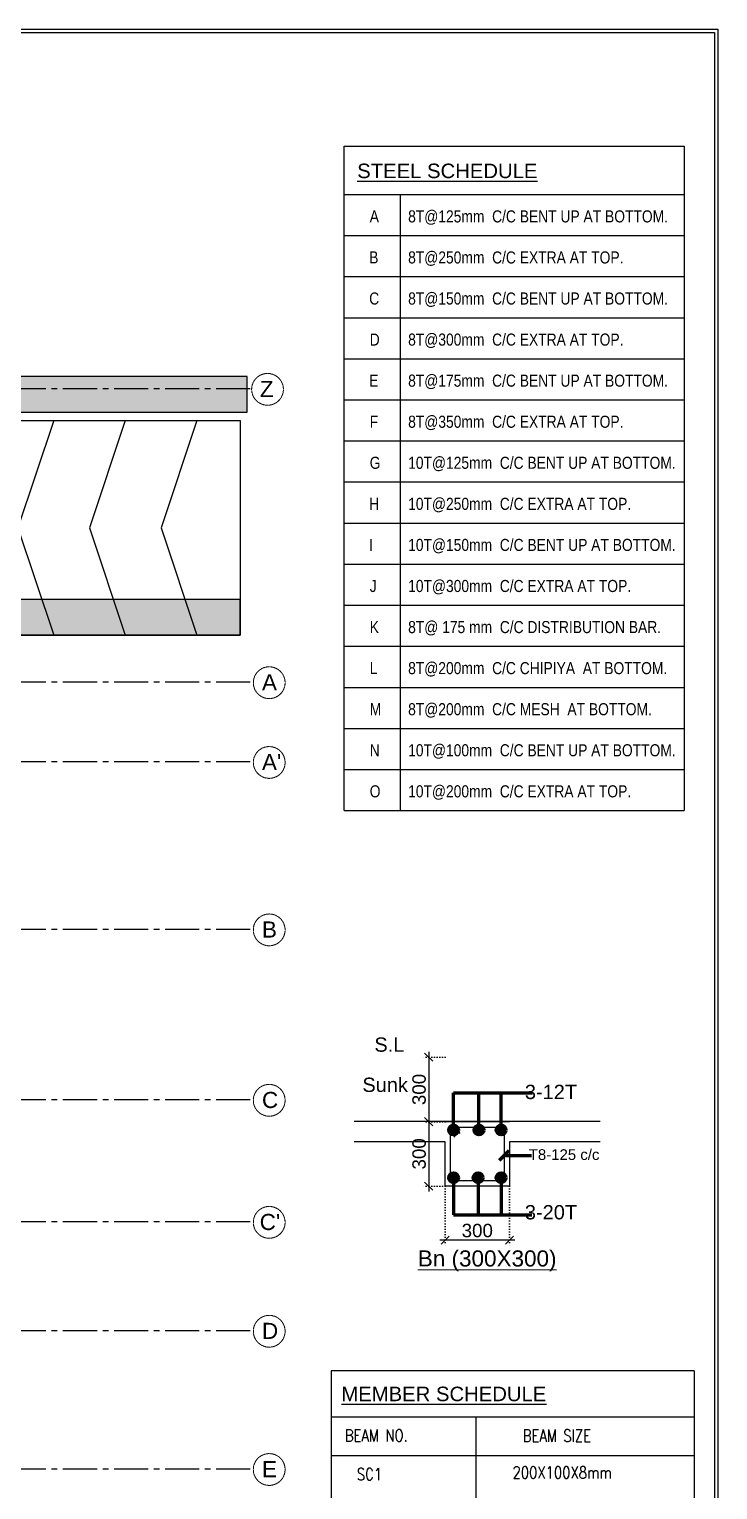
# Model space of a CAD drawing. Header units: millimetres. Extents: x 1921121 to 2008675, y -1544779 to -1482871.
# Drawn here: x 1989421 to 2008675, y -1523700 to -1482871 of the extents above; entities that cross this region are included whole.
import ezdxf
from ezdxf.enums import TextEntityAlignment as Align

# ---------------------------------------------------------------- set-up
doc = ezdxf.new("R2010")
doc.units = ezdxf.units.MM
doc.header["$MEASUREMENT"] = 0
doc.header["$PDMODE"] = 98
for name, pattern in [('ACAD_ISO02W100', [15, 12, -3]), ('CENTER2', [28.575, 19.05, -3.175, 3.175, -3.175]), ('CONTINOUS', [0]), ('DOT', [0.25, 0, -0.25]), ('HIDDEN', [0.375, 0.25, -0.125])]:
    doc.linetypes.add(name, pattern=pattern)
for name, color, linetype, lineweight in [('BRICK WALL_MOFA', 8, 'Continuous', 30), ('CENTER_LINE', 8, 'CENTER2', 25), ('DIMENSION_MOFA', 62, 'HIDDEN', 15), ('GRID', 252, 'ACAD_ISO02W100', 9), ('s beam steel text', 7, 'Continuous', 18), ('S-BEAM', 150, 'Continuous', 25), ('S-L.S. NO', 1, 'Continuous', 20)]:
    doc.layers.add(name, color=color, linetype=linetype, lineweight=lineweight)
for name, color, linetype in [('DIM', 191, 'Continuous'), ('G-ANNO-TTLB', 7, 'Continuous'), ('Gabion Wall', 7, 'Continuous'), ('RAMP', 7, 'Continuous'), ('S-LEDDER', 191, 'Continuous'), ('S-TITTEXT', 7, 'Continuous'), ('STEEL', 1, 'Continuous'), ('Text', 7, 'Continuous'), ('TIT', 7, 'Continuous')]:
    doc.layers.add(name, color=color, linetype=linetype)
doc.styles.add('1-100', font='arial.ttf', dxfattribs={"height": 400})
doc.styles.add('areal', font='arial.ttf')
doc.styles.add('COMPLEX', font='arial.ttf')
doc.styles.add('DEEPAK', font='arial.ttf')
doc.styles.add('meer', font='ARIALN.TTF')
doc.styles.add('ROMANS', font='romans.shx')
doc.styles.add('RS', font='romans.shx', dxfattribs={"width": 0.9})
doc.styles.get("Standard").update_dxf_attribs({"font": 'arial.ttf'})
doc.dimstyles.new('KRUNAL-MM', dxfattribs={"dimtxt": 50, "dimasz": 35, "dimexe": 25, "dimexo": 0, "dimgap": 15, "dimtad": 1, "dimdec": 0, "dimzin": 0, "dimdsep": 46, "dimtxsty": 'RS', "dimblk": 'OBLIQUE', "dimcen": 0, "dimdle": 25, "dimclrd": 256, "dimclre": 256, "dimclrt": 7, "dimadec": 0, "dimazin": 0, "dimtfac": 1, "dimtdec": 0, "dimtix": 1, "dimtmove": 0, "dimatfit": 2, "dimfxl": 1, "dimtolj": 1, "dimtzin": 0, "dimlwd": -1, "dimlwe": -1, "dimarcsym": 0})
doc.dimstyles.new('pag', dxfattribs={"dimtxt": 180, "dimasz": 150, "dimexe": 100, "dimexo": 0, "dimgap": 50, "dimtad": 1, "dimdec": 0, "dimzin": 0, "dimdsep": 46, "dimtxsty": 'ROMANS', "dimblk": 'OBLIQUE', "dimcen": 0, "dimdle": 100, "dimclrd": 256, "dimclre": 256, "dimclrt": 256, "dimadec": 0, "dimazin": 0, "dimtfac": 1, "dimtdec": 0, "dimtmove": 2, "dimatfit": 3, "dimfxl": 1, "dimtolj": 1, "dimtzin": 0, "dimlwd": -1, "dimlwe": -1, "dimarcsym": 0})

# ---------------------------------------------------------------- blocks, each defined once
blk = doc.blocks.new('FIRST FLOOR COLUMNS')
at = {"layer": 'CENTER_LINE', "ltscale": 50}
for p, q in [((68022, 8085), (-4699, 8085)), ((68022, -115), (-4699, -115)), ((68022, -2345), (53937, -2345)), ((68022, -7025), (-4699, -7025)), ((68022, -11790), (-4699, -11790)), ((68022, -15202), (53848, -15202)), ((68022, -18245), (-4699, -18245)), ((68022, -22110), (-4699, -22110))]:
    blk.add_line(p, q, dxfattribs=at)
at = {"layer": 'GRID', "ltscale": 0.3}
for centre in [(68503, 8072), (68550, -128), (68550, -2358), (68550, -7038), (68550, -11802), (68550, -15214), (68550, -18258), (68550, -22122)]:
    blk.add_circle(centre, 444, dxfattribs=at)
at = {"layer": 'GRID', "ltscale": 0.3, "style": '1-100', "oblique": 0}
for s, rotation, p in [('Z', 0.0553, (68288, 7858)), ('A', 359.9447, (68347, -342)), ("A'", 359.9447, (68347, -2572)), ('B', 359.9447, (68347, -7252)), ('C', 359.9447, (68347, -12017)), ("C'", 359.9447, (68283, -15428)), ('D', 359.9447, (68347, -18472)), ('E', 359.9447, (68347, -22337))]:
    blk.add_text(s, height=450, rotation=rotation, dxfattribs=at).set_placement(p)
blk = doc.blocks.new('RAMP')
at = {"layer": 'RAMP', "color": 8}
blk.add_lwpolyline([(1949009, -1591899), (1991149, -1591899), (1991149, -1597898), (1949009, -1597898)], close=True, dxfattribs=at)
for points in [[(1951939, -1591898), (1950939, -1594898), (1951939, -1597898)], [(1953939, -1591898), (1952939, -1594898), (1953939, -1597898)], [(1955939, -1591898), (1954939, -1594898), (1955939, -1597898)], [(1957939, -1591898), (1956939, -1594898), (1957939, -1597898)], [(1959939, -1591898), (1958939, -1594898), (1959939, -1597898)], [(1961939, -1591898), (1960939, -1594898), (1961939, -1597898)], [(1963939, -1591898), (1962939, -1594898), (1963939, -1597898)], [(1965939, -1591898), (1964939, -1594898), (1965939, -1597898)], [(1967939, -1591898), (1966939, -1594898), (1967939, -1597898)], [(1969939, -1591898), (1968939, -1594898), (1969939, -1597898)], [(1971939, -1591898), (1970939, -1594898), (1971939, -1597898)], [(1973939, -1591898), (1972939, -1594898), (1973939, -1597898)], [(1975939, -1591898), (1974939, -1594898), (1975939, -1597898)], [(1977939, -1591898), (1976939, -1594898), (1977939, -1597898)], [(1979939, -1591898), (1978939, -1594898), (1979939, -1597898)], [(1981939, -1591898), (1980939, -1594898), (1981939, -1597898)], [(1983939, -1591898), (1982939, -1594898), (1983939, -1597898)], [(1985939, -1591899), (1984939, -1594899), (1985939, -1597898)], [(1987939, -1591899), (1986939, -1594899), (1987939, -1597898)], [(1989939, -1591899), (1988939, -1594899), (1989939, -1597899)]]:
    blk.add_lwpolyline(points, dxfattribs=at)
blk = doc.blocks.new('zw$7C89')
at = {"layer": 'Gabion Wall'}
h = blk.add_hatch(dxfattribs=at)
h.set_pattern_fill('ANSI36', color=256, scale=1000)
h.set_pattern_definition([(45, (-1922817.54, 1392893.81), (66.291261, 243.067956), [312.5, -62.5, 0, -62.5])])
h.paths.add_polyline_path([(67850, 345), (25480, 345), (25480, -655), (67850, -655)])
blk.add_lwpolyline([(67850, 345), (25480, 345), (25480, -655), (67850, -655)], close=True, dxfattribs=at)
blk = doc.blocks.new('_Oblique')
at = {"color": 0, "linetype": 'ByBlock', "lineweight": -2}
blk.add_line((-0.5, -0.5), (0.5, 0.5), dxfattribs=at)
blk = doc.blocks.new('*D271')
at = {"layer": 'Defpoints', "color": 0, "ltscale": 100, "transparency": 16777216}
for p in [(2001514, -1516644), (2001361, -1517244), (2001514, -1517244)]:
    blk.add_point(p, dxfattribs=at)
at = {"layer": 'DIM', "linetype": 'DOT', "ltscale": 100, "transparency": 16777216}
for p, q in [((2001514, -1516644), (2001311, -1516644)), ((2001514, -1517244), (2001311, -1517244))]:
    blk.add_line(p, q, dxfattribs=at)
at = {"layer": 'DIM', "ltscale": 100, "transparency": 16777216}
blk.add_line((2001361, -1516594), (2001361, -1517294), dxfattribs=at)
at = {"layer": 'DIM', "ltscale": 100, "transparency": 16777216, "xscale": 75, "yscale": 75, "zscale": 75}
for p, rotation in [((2001361, -1516644), 90), ((2001361, -1517244), 270)]:
    blk.add_blockref('_Oblique', p, dxfattribs=dict(at, rotation=rotation))
at = {"layer": 'DIM', "color": 7, "ltscale": 100, "transparency": 16777216, "insert": (2001272, -1516944), "char_height": 125, "attachment_point": 5, "rotation": 90, "style": 'DEEPAK'}
blk.add_mtext('\\A1;300', dxfattribs=at)
blk = doc.blocks.new('*D272')
at = {"layer": 'Defpoints', "color": 0, "ltscale": 100, "transparency": 16777216}
for p in [(2001514, -1517244), (2002114, -1517244), (2001514, -1517748)]:
    blk.add_point(p, dxfattribs=at)
at = {"layer": 'DIM', "linetype": 'DOT', "ltscale": 100, "transparency": 16777216}
for p, q in [((2001514, -1517244), (2001514, -1517798)), ((2002114, -1517244), (2002114, -1517798))]:
    blk.add_line(p, q, dxfattribs=at)
at = {"layer": 'DIM', "ltscale": 100, "transparency": 16777216}
blk.add_line((2002164, -1517748), (2001464, -1517748), dxfattribs=at)
at = {"layer": 'DIM', "ltscale": 100, "transparency": 16777216, "xscale": 75, "yscale": 75, "zscale": 75, "rotation": 180}
blk.add_blockref('_Oblique', (2001514, -1517748), dxfattribs=at)
at = {"layer": 'DIM', "ltscale": 100, "transparency": 16777216, "xscale": 75, "yscale": 75, "zscale": 75}
blk.add_blockref('_Oblique', (2002114, -1517748), dxfattribs=at)
at = {"layer": 'DIM', "color": 7, "ltscale": 100, "transparency": 16777216, "insert": (2001814, -1517659), "char_height": 125, "attachment_point": 5, "style": 'DEEPAK'}
blk.add_mtext('\\A1;300', dxfattribs=at)
blk = doc.blocks.new('*D274')
at = {"layer": 'Defpoints', "color": 0, "ltscale": 100, "transparency": 16777216}
for p in [(2001514, -1516044), (2001361, -1516644), (2001514, -1516644)]:
    blk.add_point(p, dxfattribs=at)
at = {"layer": 'DIM', "linetype": 'DOT', "ltscale": 100, "transparency": 16777216}
for p, q in [((2001514, -1516044), (2001311, -1516044)), ((2001514, -1516644), (2001311, -1516644))]:
    blk.add_line(p, q, dxfattribs=at)
at = {"layer": 'DIM', "ltscale": 100, "transparency": 16777216}
blk.add_line((2001361, -1515994), (2001361, -1516694), dxfattribs=at)
at = {"layer": 'DIM', "ltscale": 100, "transparency": 16777216, "xscale": 75, "yscale": 75, "zscale": 75}
for p, rotation in [((2001361, -1516044), 90), ((2001361, -1516644), 270)]:
    blk.add_blockref('_Oblique', p, dxfattribs=dict(at, rotation=rotation))
at = {"layer": 'DIM', "color": 7, "ltscale": 100, "transparency": 16777216, "insert": (2001272, -1516344), "char_height": 125, "attachment_point": 5, "rotation": 90, "style": 'DEEPAK'}
blk.add_mtext('\\A1;300', dxfattribs=at)
blk = doc.blocks.new('Bn')
at = {"layer": 'STEEL', "linetype": 'ByBlock'}
h = blk.add_hatch(color=2, dxfattribs=at)
h.dxf.hatch_style = 1
edge = h.paths.add_edge_path()
edge.add_arc((2001592.5, -1516722), 28.1, 0, 360)
h = blk.add_hatch(color=2, dxfattribs=at)
h.dxf.hatch_style = 1
edge = h.paths.add_edge_path()
edge.add_arc((2001592.5, -1516722), 28.1, -180, 180, ccw=False)
h = blk.add_hatch(color=2, dxfattribs=at)
h.dxf.hatch_style = 1
edge = h.paths.add_edge_path()
edge.add_arc((2001829, -1516722), 28.1, -180, 180, ccw=False)
h = blk.add_hatch(color=2, dxfattribs=at)
h.dxf.hatch_style = 1
edge = h.paths.add_edge_path()
edge.add_arc((2001829, -1516722), 28.1, 0, 360)
h = blk.add_hatch(color=2, dxfattribs=at)
h.dxf.hatch_style = 1
edge = h.paths.add_edge_path()
edge.add_arc((2002036.3, -1516722), 28.1, -180, 180, ccw=False)
h = blk.add_hatch(color=2, dxfattribs=at)
h.dxf.hatch_style = 1
edge = h.paths.add_edge_path()
edge.add_arc((2002036.3, -1516722), 28.1, 0, 360)
h = blk.add_hatch(color=2, dxfattribs=at)
h.dxf.hatch_style = 1
edge = h.paths.add_edge_path()
edge.add_arc((2001592.5, -1517165.7), 28.1, 0, 360, ccw=False)
h = blk.add_hatch(color=2, dxfattribs=at)
h.dxf.hatch_style = 1
edge = h.paths.add_edge_path()
edge.add_arc((2001592.5, -1517165.7), 28.1, 180, 540)
h = blk.add_hatch(color=2, dxfattribs=at)
h.dxf.hatch_style = 1
edge = h.paths.add_edge_path()
edge.add_arc((2001822.1, -1517165.7), 28.1, 180, 540)
h = blk.add_hatch(color=2, dxfattribs=at)
h.dxf.hatch_style = 1
edge = h.paths.add_edge_path()
edge.add_arc((2001822.1, -1517165.7), 28.1, 0, 360, ccw=False)
h = blk.add_hatch(color=2, dxfattribs=at)
h.dxf.hatch_style = 1
edge = h.paths.add_edge_path()
edge.add_arc((2002036.3, -1517165.7), 28.1, 180, 540)
h = blk.add_hatch(color=2, dxfattribs=at)
h.dxf.hatch_style = 1
edge = h.paths.add_edge_path()
edge.add_arc((2002036.3, -1517165.7), 28.1, 0, 360, ccw=False)
at = {"layer": 'S-BEAM', "color": 2}
for p, q in [((2002960.6, -1516643.8), (2000667.4, -1516643.8)), ((2001514.4, -1516831.9), (2000667.4, -1516831.9)), ((2002960.6, -1516831.9), (2002114.4, -1516831.9))]:
    blk.add_line(p, q, dxfattribs=at)
for points in [[(2001514.4, -1516643.8), (2002114.4, -1516643.8)], [(2002114.4, -1516831.9), (2002114.4, -1517243.8), (2001514.4, -1517243.8), (2001514.4, -1516831.9)]]:
    blk.add_lwpolyline(points, dxfattribs=at)
at = {"layer": 'STEEL', "color": 2, "linetype": 'ByBlock'}
blk.add_lwpolyline([(2001607.8, -1516788.4), (2001571.1, -1516740.3, -0.600629), (2001592.5, -1516693.8), (2002036.3, -1516693.8, -0.4142136), (2002064.4, -1516722), (2002064.4, -1517165.7, -0.4142136), (2002036.3, -1517193.8), (2001592.5, -1517193.8, -0.4142136), (2001564.4, -1517165.7), (2001564.4, -1516722, -0.7559382), (2001616.5, -1516707.2), (2001652.4, -1516754.5)], format="xyb", dxfattribs=at)
for centre in [(2001592.5, -1516722), (2001592.5, -1516722), (2001829, -1516722), (2001829, -1516722), (2002036.3, -1516722), (2002036.3, -1516722), (2001592.5, -1517165.7), (2001592.5, -1517165.7), (2001822.1, -1517165.7), (2001822.1, -1517165.7), (2002036.3, -1517165.7), (2002036.3, -1517165.7)]:
    blk.add_circle(centre, 28.1, dxfattribs=at)
at = {"layer": 's beam steel text', "color": 2, "lineweight": 15, "style": 'areal'}
for s, height, p in [('S.L', 133.16, (2000855.1, -1515992.4)), ('Sunk', 133.16, (2000743.2, -1516366.8)), ('3-12T', 133.16, (2002257.7, -1516433.3)), ('T8-125 c/c ', 99.868, (2002293.5, -1517000.6)), ('3-20T', 133.16, (2002257.7, -1517554.4))]:
    blk.add_text(s, height=height, dxfattribs=at).set_placement(p)
at = {"layer": 'S-L.S. NO', "color": 2, "style": 'COMPLEX'}
blk.add_text('%%UBn (300X300)', height=150, rotation=0, dxfattribs=at).set_placement((2001259.6, -1517993.3))
at = {"layer": 'DIM', "color": 2, "ltscale": 100}
for base, p1, p2, picture, middle in [((2001361, -1516643.8), (2001514.4, -1516043.8), (2001514.4, -1516643.8), '*D274', (2001272.2, -1516343.8)), ((2001361, -1517243.8), (2001514.4, -1516643.8), (2001514.4, -1517243.8), '*D271', (2001272.2, -1516943.8))]:
    dim = blk.add_linear_dim(base=base, p1=p1, p2=p2, angle=90, dimstyle='KRUNAL-MM', override={"dimtxt": 125, "dimasz": 75, "dimexe": 50, "dimgap": 25, "dimlfac": 0.5, "dimtxsty": 'DEEPAK', "dimdle": 50}, dxfattribs=at)
    dim.commit()
    dim.dimension.update_dxf_attribs({"geometry": picture, "text_midpoint": middle})
dim = blk.add_linear_dim(base=(2001514.4, -1517747.5), p1=(2002114.4, -1517243.8), p2=(2001514.4, -1517243.8), dimstyle='KRUNAL-MM', override={"dimtxt": 125, "dimasz": 75, "dimexe": 50, "dimgap": 25, "dimlfac": 0.5, "dimtxsty": 'DEEPAK', "dimdle": 50}, dxfattribs=at)
dim.commit()
dim.dimension.update_dxf_attribs({"geometry": '*D272', "text_midpoint": (2001814.4, -1517658.7)})
at = {"layer": 'S-LEDDER', "color": 2}
for points, override in [([(2001592.5, -1516722), (2001592.5, -1516376.7), (2002244.3, -1516376.7)], {"dimscale": 1, "dimtxt": 180, "dimasz": 90, "dimgap": 50, "dimtad": 1, "dimtxsty": 'ROMANS', "dimclrd": 256, "dimldrblk": 'DotBlank', "dimlwd": 65535}), ([(2001829, -1516722), (2001829, -1516376.7), (2002328.9, -1516376.7)], {"dimscale": 1, "dimtxt": 180, "dimasz": 90, "dimgap": 50, "dimtad": 1, "dimtxsty": 'ROMANS', "dimclrd": 256, "dimldrblk": 'DotBlank', "dimlwd": 65535}), ([(2002036.3, -1516722), (2002036.3, -1516376.7), (2002244.3, -1516376.7)], {"dimscale": 1, "dimtxt": 180, "dimasz": 90, "dimgap": 50, "dimtad": 1, "dimtxsty": 'ROMANS', "dimclrd": 256, "dimldrblk": 'DotBlank', "dimlwd": 65535}), ([(2002064.4, -1516959.6), (2002320.1, -1516959.6)], {"dimscale": 1, "dimtxt": 180, "dimasz": 90, "dimgap": 50, "dimtad": 1, "dimtxsty": 'ROMANS', "dimclrd": 256, "dimldrblk": 'Oblique', "dimlwd": 65535}), ([(2001592.5, -1517165.7), (2001592.5, -1517511), (2002244.3, -1517511)], {"dimscale": 1, "dimtxt": 180, "dimasz": 90, "dimgap": 50, "dimtad": 1, "dimtxsty": 'ROMANS', "dimclrd": 256, "dimldrblk": 'DotBlank', "dimlwd": 65535}), ([(2001822.1, -1517165.7), (2001822.1, -1517511), (2002322, -1517511)], {"dimscale": 1, "dimtxt": 180, "dimasz": 90, "dimgap": 50, "dimtad": 1, "dimtxsty": 'ROMANS', "dimclrd": 256, "dimldrblk": 'DotBlank', "dimlwd": 65535}), ([(2002036.3, -1517165.7), (2002036.3, -1517511), (2002244.3, -1517511)], {"dimscale": 1, "dimtxt": 180, "dimasz": 90, "dimgap": 50, "dimtad": 1, "dimtxsty": 'ROMANS', "dimclrd": 256, "dimldrblk": 'DotBlank', "dimlwd": 65535})]:
    blk.add_leader(points, dimstyle='pag', override=override, dxfattribs=at)

msp = doc.modelspace()

# ---------------------------------------------------------------- hatches: boundary and pattern name
at = {"layer": 'Gabion Wall', "transparency": 33554559}
h = msp.add_hatch(dxfattribs=at)
h.set_pattern_fill('ANSI36', color=8, scale=1000)
h.set_pattern_definition([(45, (4879.53, -101261.54), (66.291261, 243.067956), [312.5, -62.5, 0, -62.5])])
h.paths.add_polyline_path([(1995317.1, -1498810.3), (1958775.4, -1498810.3), (1959434.7, -1499810.3), (1995317.1, -1499810.3)])

# ---------------------------------------------------------------- linework, layer by layer
for p, q in [((1998225.6, -1486138), (2007730.5, -1486138)), ((1998225.6, -1504712.3), (1998225.6, -1486138)), ((1998225.6, -1487492), (2007730.5, -1487492)), ((1999791.1, -1487492), (1999791.1, -1504712.3)), ((1998225.6, -1488640), (2007730.5, -1488640)), ((1998225.6, -1489788), (2007730.5, -1489788)), ((1998225.6, -1490936), (2007730.5, -1490936)), ((1998225.6, -1492084.1), (2007730.5, -1492084.1)), ((1998225.6, -1493232.1), (2007730.5, -1493232.1)), ((1998225.6, -1494380.1), (2007730.5, -1494380.1)), ((1998225.6, -1495528.1), (2007730.5, -1495528.1)), ((1998225.6, -1496676.2), (2007730.5, -1496676.2)), ((1998225.6, -1497824.2), (2007730.5, -1497824.2)), ((1998225.6, -1498972.2), (2007730.5, -1498972.2)), ((1998225.6, -1500120.2), (2007730.5, -1500120.2)), ((1998225.6, -1501268.3), (2007730.5, -1501268.3)), ((1998225.6, -1502416.3), (2007730.5, -1502416.3)), ((1998225.6, -1503564.3), (2007730.5, -1503564.3)), ((1998225.6, -1504712.3), (2007730.5, -1504712.3)), ((1997862.6, -1520370.9), (1997862.6, -1527079.6)), ((2008017.9, -1520370.9), (2008017.9, -1527079.6))]:
    msp.add_line(p, q)
at = {"lineweight": -3}
for points in [[(2008675.1, -1482871.1), (2008675.1, -1544778.6), (1921120.6, -1544778.6), (1921120.6, -1482871.1)], [(2008580.9, -1544684.3), (1921214.9, -1544684.3), (1921214.9, -1482965.4), (2008580.9, -1482965.4)]]:
    msp.add_lwpolyline(points, close=True, dxfattribs=at)
msp.add_lwpolyline([(2007730.5, -1486138), (2007730.5, -1504712.3)])
at = {"layer": 'G-ANNO-TTLB'}
msp.add_line((2008017.9, -1520370.9), (1997862.6, -1520370.9), dxfattribs=at)
at = {"layer": 'Gabion Wall'}
for points in [[(1953177.1, -1493810.3), (1995317.1, -1493810.3), (1995317.1, -1499810.3), (1959434.2, -1499809.5), (1958425.9, -1498280.3), (1953177.1, -1498280.3)], [(1995317, -1498810.3), (1958775.4, -1498810.3), (1959434.7, -1499810.3), (1995317, -1499810.3)]]:
    msp.add_lwpolyline(points, close=True, dxfattribs=at)
at = {"layer": 'TIT'}
for p, q in [((1997862.6, -1521656.1), (2008017.9, -1521656.1)), ((2001914.4, -1527079.6), (2001914.4, -1521656.1)), ((1997862.6, -1522737.8), (2008017.9, -1522737.8))]:
    msp.add_line(p, q, dxfattribs=at)

# ---------------------------------------------------------------- block references
at = {"layer": 'BRICK WALL_MOFA', "color": 251, "xscale": 3, "yscale": 3, "zscale": 3}
msp.add_blockref('Bn', (-4003491.8, 3036522.2), dxfattribs=at)
at = {"layer": 'DIMENSION_MOFA'}
msp.add_blockref('zw$7C89', (1927665.2, -1492925.3), dxfattribs=at)
at = {"layer": 'GRID'}
msp.add_blockref('FIRST FLOOR COLUMNS', (1927582.1, -1501010.3), dxfattribs=at)
at = {"layer": 'RAMP'}
msp.add_blockref('RAMP', (4167.8, 98088.2), dxfattribs=at)

# ---------------------------------------------------------------- texts
at = {"linetype": 'CONTINOUS', "lineweight": -3, "ltscale": 0.5, "style": 'ROMANS', "width": 0.8}
for s, p in [('SC1', (1998581.8, -1523432)), ('200X100X8mm', (2002935.5, -1523385))]:
    msp.add_text(s, height=337.5, dxfattribs=at).set_placement(p)
at = {"layer": 'S-TITTEXT', "color": 1}
for s, p in [('%%USTEEL SCHEDULE', (1998592.1, -1487034.3)), ('%%UMEMBER SCHEDULE', (1998149.1, -1521223.3))]:
    msp.add_text(s, height=405.791, dxfattribs=at).set_placement(p)
at = {"layer": 'S-TITTEXT', "color": 6, "linetype": 'CONTINOUS', "lineweight": -3, "ltscale": 0.5, "style": 'ROMANS', "width": 0.8}
msp.add_text('BEAM NO.', height=337.5, dxfattribs=at).set_placement((1998248.1, -1522350.8))
msp.add_text('BEAM SIZE', height=337.5, dxfattribs=at).set_placement((2004176, -1522356.2), align=Align.CENTER)
at = {"layer": 'Text', "style": 'meer'}
for s, p in [('A', (1998942.7, -1488271.7)), ('8T@125mm  C/C BENT UP AT BOTTOM.', (2000017, -1488271.7)), ('B', (1998927.7, -1489419.7)), ('8T@250mm  C/C EXTRA AT TOP.', (2000017, -1489419.7)), ('C', (1998927.7, -1490567.7)), ('8T@150mm  C/C BENT UP AT BOTTOM.', (2000017, -1490567.7)), ('D', (1998942.7, -1491715.7)), ('8T@300mm  C/C EXTRA AT TOP.', (2000017, -1491715.7)), ('E', (1998927.7, -1492863.8)), ('8T@175mm  C/C BENT UP AT BOTTOM.', (2000017, -1492863.8)), ('F', (1998942.7, -1494011.8)), ('8T@350mm  C/C EXTRA AT TOP.', (2000017, -1494011.8)), ('G', (1998942.7, -1495159.8)), ('10T@125mm  C/C BENT UP AT BOTTOM.', (2000017, -1495159.8)), ('10T@250mm  C/C EXTRA AT TOP.', (2000017, -1496307.8)), ('H', (1998927.7, -1496307.8)), ('I', (1998927.7, -1497455.9)), ('10T@150mm  C/C BENT UP AT BOTTOM.', (2000017, -1497455.9)), ('J', (1998942.7, -1498603.9)), ('10T@300mm  C/C EXTRA AT TOP.', (2000017, -1498603.9)), ('K', (1998942.7, -1499751.9)), ('8T@ 175 mm  C/C DISTRIBUTION BAR.', (2000017, -1499751.9)), ('L', (1998942.7, -1500899.9)), ('8T@200mm  C/C CHIPIYA  AT BOTTOM.', (2000017, -1500899.9)), ('M', (1998942.7, -1502048)), ('8T@200mm  C/C MESH  AT BOTTOM.', (2000017, -1502048)), ('N', (1998942.7, -1503196)), ('10T@100mm  C/C BENT UP AT BOTTOM.', (2000017, -1503196)), ('O', (1998942.7, -1504344)), ('10T@200mm  C/C EXTRA AT TOP.', (2000017, -1504344))]:
    msp.add_text(s, height=337.5, dxfattribs=at).set_placement(p)

doc.saveas('drawing.dxf')
